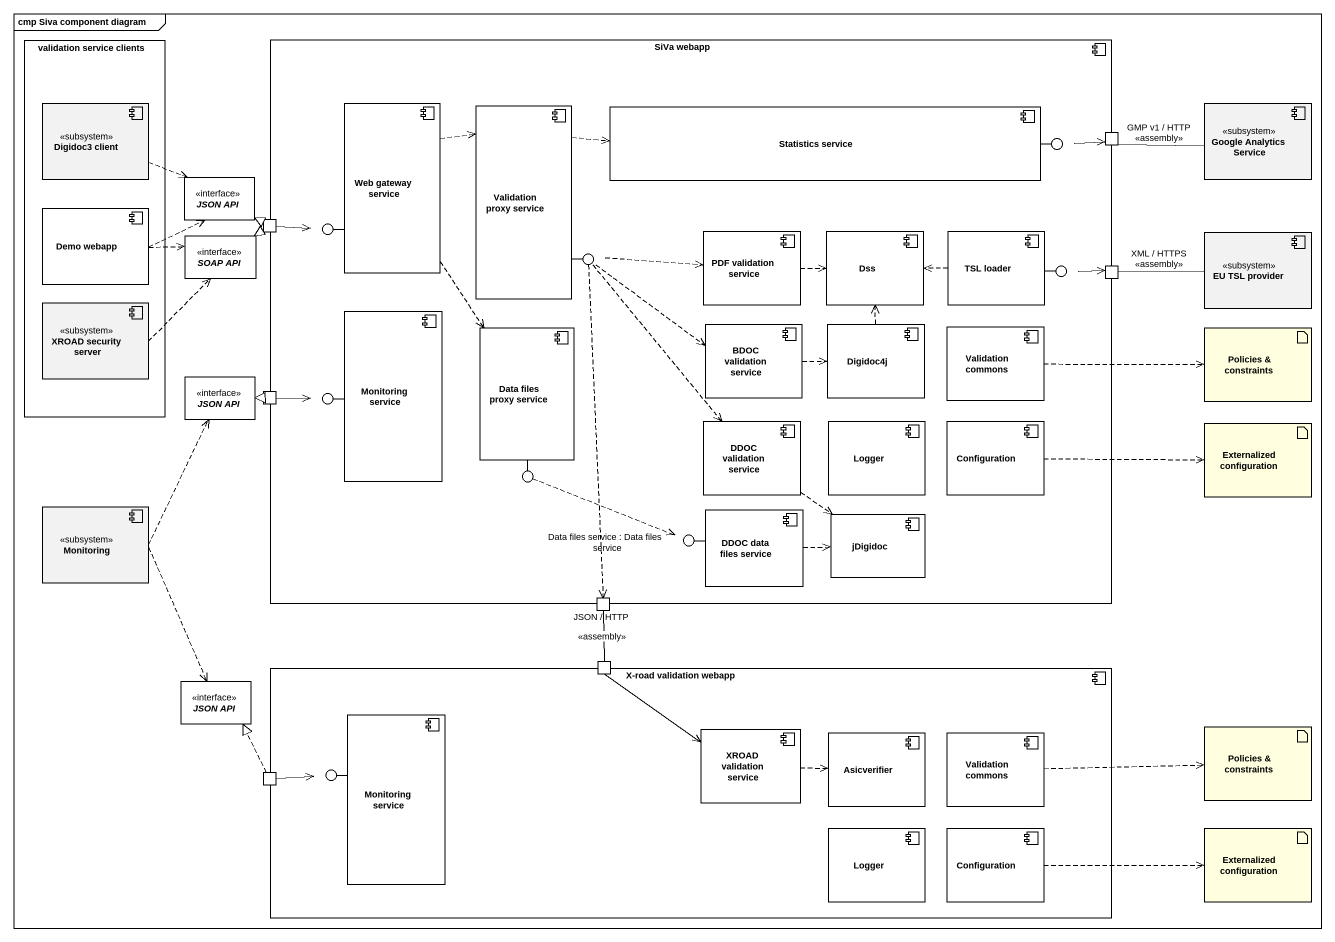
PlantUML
@startuml
mainframe cmp Siva component diagram
allowmixing
hide circle
hide empty members
rectangle "validation service clients" as validation_service_clients {
  component "Digidoc3 client" as Digidoc3_client <<subsystem>> #F2F2F2
  component "Demo webapp" as Demo_webapp
  component "XROAD security server" as XROAD_security_server <<subsystem>> #F2F2F2
}
component "SiVa webapp" as SiVa_webapp #FFFFFF {
  component "Web gateway service" as Web_gateway_service #FFFFFF
  component "Validation proxy service" as Validation_proxy_service #FFFFFF
  component "Statistics service" as Statistics_service #FFFFFF
  port " " as port1 #FFFFFF
  port " " as port2 #FFFFFF
  component "PDF validation service" as PDF_validation_service #FFFFFF
  component Dss
  component "TSL loader" as TSL_loader #FFFFFF
  port " " as port3 #FFFFFF
  component "Monitoring service" as Monitoring_service #FFFFFF
  component "Data files proxy service" as Data_files_proxy_service #FFFFFF
  component "BDOC validation service" as BDOC_validation_service #FFFFFF
  component Digidoc4j
  component "Validation commons" as Validation_commons
  port " " as port4
  component "DDOC validation service" as DDOC_validation_service #FFFFFF
  component Logger
  component Configuration
  component "DDOC data files service" as DDOC_data_files_service #FFFFFF
  component jDigidoc
  port "JSON / HTTP" as JSON_HTTP #FFFFFF
}
component "Google Analytics Service" as Google_Analytics_Service <<subsystem>> #F2F2F2
() " " as lollipop1 #FFFFFF
interface "JSON API" as JSON_API <<interface>>
interface "SOAP API" as SOAP_API <<interface>>
() " " as lollipop2 #FFFFFF
component "EU TSL provider" as EU_TSL_provider <<subsystem>> #F2F2F2
() " " as lollipop3 #FFFFFF
() " " as lollipop4 #FFFFFF
artifact "Policies & constraints" as Policies_constraints #FFFFE0
interface "JSON API" as JSON_API_2 <<interface>>
() " " as lollipop5
artifact "Externalized configuration" as Externalized_configuration #FFFFE0
() " " as lollipop6
component Monitoring <<subsystem>> #F2F2F2
() "Data files service : Data files service" as Data_files_service #FFFFFF
component "X-road validation webapp" as X_road_validation_webapp #FFFFFF {
  port " " as port5 #FFFFFF
  component "Monitoring service" as Monitoring_service_2
  component "XROAD validation service" as XROAD_validation_service #FFFFFF
  component Asicverifier
  component "Validation commons" as Validation_commons_2
  port " " as port6
  component "Logger" as Logger_2
  component "Configuration" as Configuration_2
}
interface "JSON API" as JSON_API_3 <<interface>>
artifact "Policies & constraints" as Policies_constraints_2 #FFFFE0
() " " as lollipop7
artifact "Externalized configuration" as Externalized_configuration_2 #FFFFE0
Statistics_service -right- lollipop1
Web_gateway_service -- lollipop2
Validation_proxy_service -- lollipop3
TSL_loader -right- lollipop4
Monitoring_service -left- lollipop5
Data_files_proxy_service -- lollipop6
DDOC_data_files_service -left- Data_files_service
Monitoring_service_2 -left- lollipop7
Digidoc3_client .right.> JSON_API
Web_gateway_service .right.> Validation_proxy_service
Web_gateway_service ..> Data_files_proxy_service
Validation_proxy_service .right.> Statistics_service
lollipop1 -right-> port1
port1 -right- Google_Analytics_Service : GMP v1 / HTTP\n<<assembly>>
Demo_webapp .right.> JSON_API
Demo_webapp .right.> SOAP_API
port2 .left.|> JSON_API
port2 ..|> SOAP_API
port2 -right-> lollipop2
PDF_validation_service .right.> Dss
TSL_loader .left.> Dss
lollipop3 .right.> PDF_validation_service
lollipop3 ..> BDOC_validation_service
lollipop3 ..> DDOC_validation_service
lollipop3 ..> JSON_HTTP
lollipop4 -right-> port3
port3 -right- EU_TSL_provider : XML / HTTPS\n<<assembly>>
XROAD_security_server .up.> SOAP_API
BDOC_validation_service .right.> Digidoc4j
Digidoc4j .up.> Dss
Validation_commons .right.> Policies_constraints
port4 .left.|> JSON_API_2
port4 -right-> lollipop5
DDOC_validation_service ..> jDigidoc
Configuration .right.> Externalized_configuration
lollipop6 .right.> Data_files_service
Monitoring .up.> JSON_API_2
Monitoring ..> JSON_API_3
DDOC_data_files_service .right.> jDigidoc
JSON_HTTP -- port5 : <<assembly>>
port5 --> XROAD_validation_service
XROAD_validation_service .right.> Asicverifier
Validation_commons_2 .right.> Policies_constraints_2
port6 .up.|> JSON_API_3
port6 -right-> lollipop7
Configuration_2 .right.> Externalized_configuration_2
@enduml
